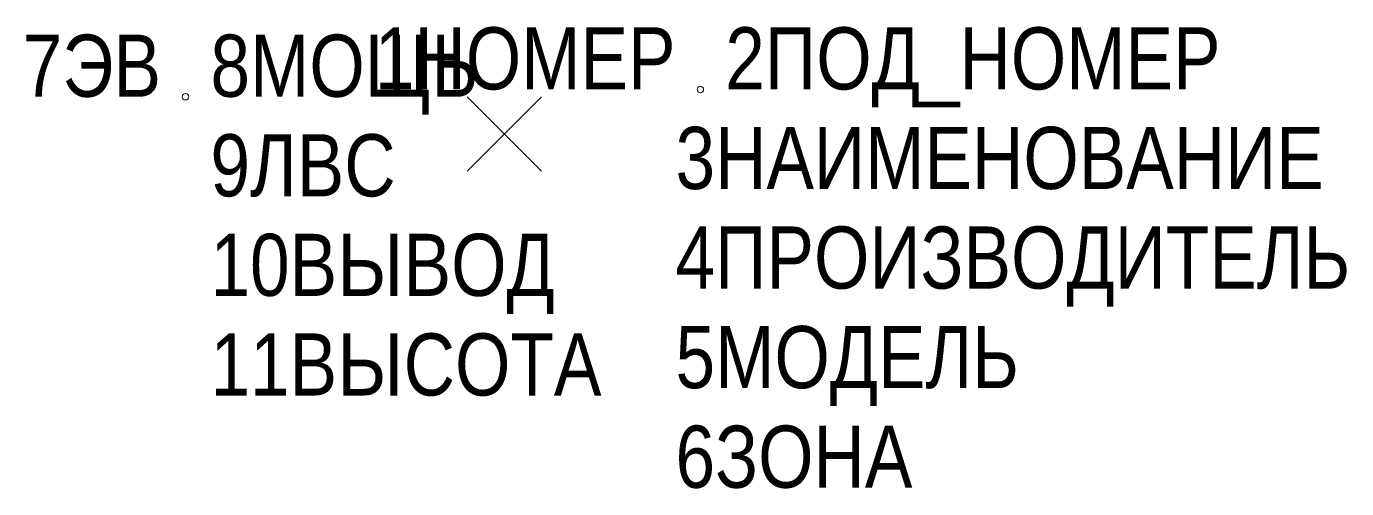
# Model space of a CAD drawing. Header units: millimetres. Extents: x -19.2 to 33.9, y -14.3 to 4.3.
import ezdxf
from ezdxf.enums import TextEntityAlignment as Align

# ---------------------------------------------------------------- set-up
doc = ezdxf.new("R2010")
doc.units = ezdxf.units.MM
doc.layers.get('0').update_dxf_attribs({"lineweight": 0})
doc.styles.add('_АС-АНН 2.5', font='ARIALN.TTF', dxfattribs={"height": 2.5})

msp = doc.modelspace()

# ---------------------------------------------------------------- linework, layer by layer
for points in [[(-1.5, 1.5), (1.5, -1.5)], [(1.5, 1.5), (-1.5, -1.5)]]:
    msp.add_lwpolyline(points)
for centre in [(-12.821, 1.5), (7.883, 1.795)]:
    msp.add_circle(centre, 0.13)

# ---------------------------------------------------------------- texts
at = {"style": '_АС-АНН 2.5'}
for tag, p in [('1НОМЕР', (6.883, 1.795)), ('7ЭВ', (-13.808, 1.5))]:
    msp.add_attdef(tag, text='', height=2.5, dxfattribs=at).set_placement(p, align=Align.RIGHT)
for tag, p in [('2ПОД_НОМЕР', (8.883, 1.795)), ('8МОЩЬ', (-11.821, 1.5)), ('9ЛВС', (-11.821, -2.508)), ('3НАИМЕНОВАНИЕ', (6.883, -2.212)), ('4ПРОИЗВОДИТЕЛЬ', (6.883, -6.22)), ('10ВЫВОД', (-11.821, -6.515)), ('5МОДЕЛЬ', (6.883, -10.227)), ('11ВЫСОТА', (-11.821, -10.523)), ('6ЗОНА', (6.883, -14.235))]:
    msp.add_attdef(tag, p, '', height=2.5, dxfattribs=at)

doc.saveas('drawing.dxf')
